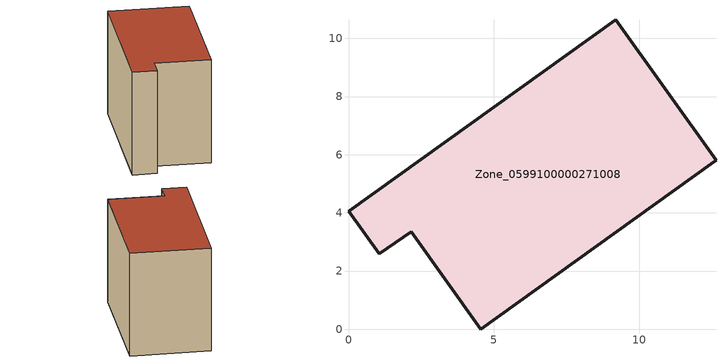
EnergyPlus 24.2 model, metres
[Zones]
Zone_0599100000271008
 floor ground (C_G): 2.15,3.36 1.05,2.59 0,4.06 9.19,10.64 12.63,5.82 12.46,5.7 4.55,0 z0
 wall outside (C_F): 9.19,10.64 0,4.06 1.05,2.59 2.15,3.36 4.55,0 12.46,5.7 12.63,5.82 9.19,10.64 z0:8.03
 roof outside (C_R): 4.55,0 12.46,5.7 12.63,5.82 9.19,10.64 0,4.06 1.05,2.59 2.15,3.36 z8.03
[BUILDING]
Pand.0599100000271008: North Axis=0; Terrain=City; Loads Convergence Tolerance Value=0.04; Temperature Convergence Tolerance Value=0.4; Solar Distribution=FullExterior; Maximum Number of Warmup Days=25; Minimum Number of Warmup Days=1
[Site:Location]
Rotterdam.The.Hague.AP_ZH_NLD Design_Conditions: Latitude=51.96; Longitude=4.45; Time Zone=1; Elevation=-4.5
[SITE:GROUNDTEMPERATURE:BUILDINGSURFACE]
18, 18, 18, 18, 18, 18, 18, 18, 18, 18, 18, 18
[MATERIAL] Thermal Absorptance=0.9; Solar Absorptance=0.7; Visible Absorptance=0.7
Name | Roughness | Thickness | Conductivity | Density | Specific Heat
G.TC.1975-1991 | MediumSmooth | 0.15 | 0.288461 | 540 | 1210
F.TC.1975-1991 | Rough | 0.3 | 0.230769 | 1920 | 840
R.TC.1975-1991 | MediumRough | 0.2 | 0.153846 | 1500 | 1000
[CONSTRUCTION]
C_G: G.TC.1975-1991
C_F: F.TC.1975-1991
C_R: R.TC.1975-1991
[ZONE]
Zone_0599100000271008: Type=1; Multiplier=1; Ceiling Height=Autocalculate; Volume=Autocalculate; Floor Area=autocalculate; Part of Total Floor Area=Yes
[ZONEINFILTRATION:DESIGNFLOWRATE]
Infil_Zone_0599100000271008: Zone or ZoneList or Space or SpaceList=Zone_0599100000271008; Schedule=AlwaysOn; Design Flow Rate Calculation Method=Flow/Area; Flow Rate per Floor Area=0.003; Constant Term Coefficient=1; Temperature Term Coefficient=0; Velocity Term Coefficient=0; Velocity Squared Term Coefficient=0
[HVACTEMPLATE:ZONE:IDEALLOADSAIRSYSTEM]
Zone_0599100000271008: Maximum Heating Supply Air Temperature=50; Minimum Cooling Supply Air Temperature=13; Maximum Heating Supply Air Humidity Ratio=0.0156; Minimum Cooling Supply Air Humidity Ratio=0.0077; Heating Limit=NoLimit; Cooling Limit=NoLimit; Dehumidification Control Type=ConstantSensibleHeatRatio; Cooling Sensible Heat Ratio=0.7; Dehumidification Setpoint=60; Humidification Control Type=None; Humidification Setpoint=30; Outdoor Air Method=None; Outdoor Air Flow Rate per Person=0.00944; Outdoor Air Flow Rate per Zone Floor Area=0; Outdoor Air Flow Rate per Zone=0; Demand Controlled Ventilation Type=None; Outdoor Air Economizer Type=NoEconomizer; Heat Recovery Type=None; Sensible Heat Recovery Effectiveness=0.7; Latent Heat Recovery Effectiveness=0.65
[ZONECONTROL:THERMOSTAT]
ThermostatControl_Zone_0599100000271008: Zone or ZoneList=Zone_0599100000271008; Control Type Schedule=DualSetpointControlType; Control 1=Thermostat_Zone_0599100000271008; Temperature Difference Between Cutout And Setpoint=0
[THERMOSTATSETPOINT:DUALSETPOINT]
Thermostat_Zone_0599100000271008: Heating Setpoint Temperature Schedule=HeatingSetpoint_Zone_0599100000271008; Cooling Setpoint Temperature Schedule=CoolingSetpoint_Zone_0599100000271008
[SCHEDULE:COMPACT]
HeatingSetpoint_Zone_0599100000271008: Through: 12/31, For: AllDays, Until: 24:00, 21
CoolingSetpoint_Zone_0599100000271008: Through: 12/31, For: AllDays, Until: 24:00, 24
DualSetpointControlType: Through: 12/31, For: AllDays, Until: 24:00, 4
AlwaysOn: Through: 12/31, For: AllDays, Until: 24:00, 1
